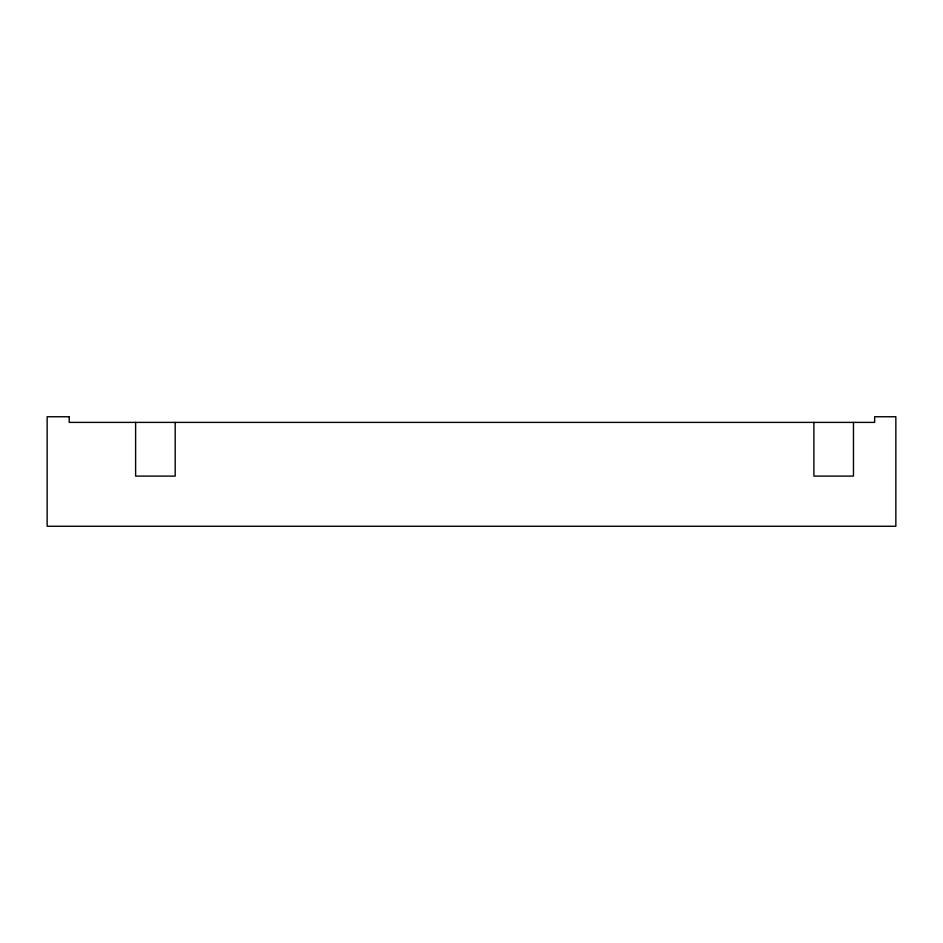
<?xml version="1.0" encoding="UTF-8"?>
<svg xmlns="http://www.w3.org/2000/svg" width="943" height="943" viewBox="0 0 943 943"><rect width="100%" height="100%" fill="white"/><g stroke="black" fill="none" stroke-linecap="round" stroke-linejoin="round"><path stroke-width="1.41" d="M853.462 422.393L853.462 476.097L813.892 476.097L813.892 422.393M175.186 422.393L175.186 476.097L135.615 476.097L135.615 422.393M69.204 416.747L47.15 416.747L47.15 526.253L895.85 526.253L895.85 416.747L874.656 416.747L874.656 422.393L69.204 422.393L69.204 416.747"/></g></svg>
